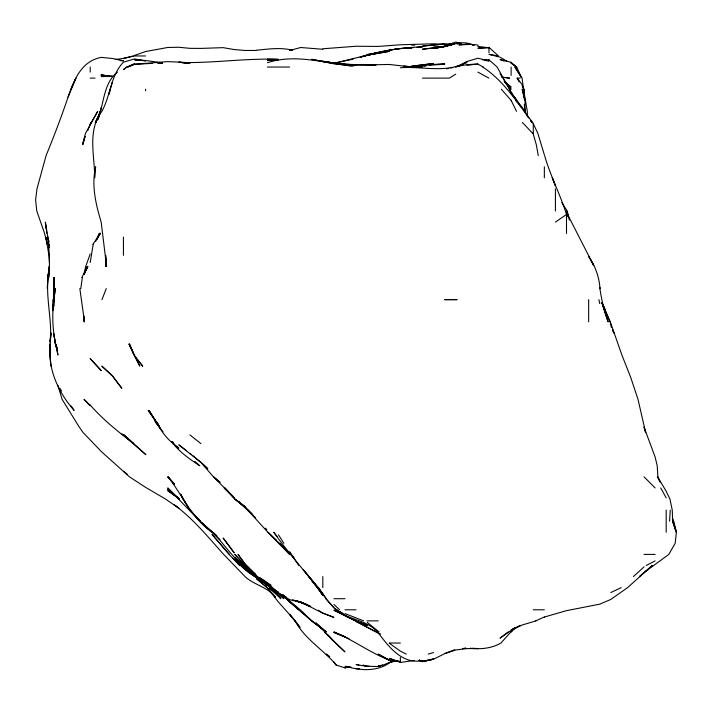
<?xml version="1.0" encoding="UTF-8"?>
<svg xmlns="http://www.w3.org/2000/svg" width="712" height="712" viewBox="0 0 712 712"><rect width="100%" height="100%" fill="white"/><g stroke="black" fill="none" stroke-linecap="round" stroke-linejoin="round"><path stroke-width="1.07" d="M53.64 306.293L54.397 277.493L54.112 297.438M51.006 366.11L50.08 355.03L50.187 343.958C47.41 368.585 58.153 392.25 74.119 410.415L71.093 405.911M444.671 46.431L444.697 44.892L451.319 44.171M524.753 111.348L525.127 100.267L522.199 89.196L524.664 100.267L523.961 89.196L522.199 85.689L523.338 88.315M669.574 521.175L670.259 510.103M84.345 319.59L84.176 321.806L83.963 316.262M54.833 294.109L55.313 288.574L53.4 299.645L52.688 310.726L53.863 299.645C51.878 316.021 52.537 333.269 56.987 349.227L55.554 343.958L57.93 355.03L56.524 345.979M106.408 260.378L105.821 266.422L106.355 258.67L105.874 266.422L105.652 255.341L106.578 266.422L101.175 222.117C95.8 204.121 91.314 185.494 95.63 166.733L94.643 177.804C94.812 155.474 87.024 130.964 101.869 111.348C110.636 95.684 110.511 75.436 123.443 62.175L134.524 58.954L145.595 60.876L134.524 59.808L145.595 60.502L162.211 62.807L157.779 63.012M544.351 617.046L566.503 610.656L599.735 604.159L610.816 599.442L627.566 587.64L652.254 565.488L639.518 576.56L644.04 572.564L668.808 554.408L675.163 543.336L676.4 532.256L672.431 519.164M90.219 262.488L93.201 244.269M80.759 288.574L82.396 277.493M48.781 272.465C44.767 295.418 52.359 318.575 50.329 341.742L50.899 332.878L49.982 343.958L50.071 355.03M49.155 270.444L49.529 268.433M48.817 272.465L47.757 277.493L48.817 272.465L47.846 277.493L47.375 288.574L47.757 277.493L49.27 266.422L48.719 277.493C50.508 258.883 48.674 240.425 45.346 222.117L46.814 233.189M83.785 274.476L85.725 266.422L90.219 253.979M110.2 89.196L108.972 94.233L112.371 82.094M101.291 107.396L98.06 119.402C103.952 103.756 103.427 82.957 117.48 72.126M85.066 136.526L82.69 144.581L85.413 133.5L97.686 111.348L90.219 124.52L91.127 122.428L87.674 130.554M85.013 136.526L82.494 144.581L84.274 139.543M49.493 263.093L48.932 255.341L45.906 237.078L47.268 244.269L44.509 233.189L36.793 211.037L35.6 199.956L36.971 188.885L46.057 155.652C53.952 136.312 61.401 116.893 68.067 97.099C73.888 80.198 81.293 60.974 101.291 57.387L112.371 58.473L123.443 60.849L120.123 60.564M68.067 97.099L75.944 78.115L71.04 89.196M84.612 273.47L87.345 266.422L84.132 274.476M101.958 299.645L106.266 288.574M100.143 111.348L95.791 122.428L98.025 117.809M86.081 270.444L87.888 266.422L81.818 277.493M96.761 239.232L99.529 233.189L95.488 241.502M99.182 115.041L95.283 122.428L98.016 117.64M96.788 239.65L100.499 233.189L92.961 244.269M90.219 124.048L91.287 122.428M513.201 629.39L500.919 643.025C491.609 648.463 480.68 649.469 470.142 648.24M513.085 629.39L511.127 631.944L514.999 627.993M390.781 661.884C381.24 669.458 367.721 671.007 356.053 668.577L359.373 668.568M514.224 628.135L511.127 631.046L514.287 628.135M633.422 576.56L644.04 566.886M126.7 67.044L123.443 69.625L126.709 67.044L134.524 63.564M508.19 631.944L500.047 638.148L508.866 631.944L520.356 625.519M555.431 222.117L566.503 214.437C560.228 194.465 550.367 175.837 544.618 155.652M455.742 74.137L449.379 78.115L422.51 78.115M457.282 66.545L466.814 61.544L477.894 58.215L488.975 60.912L488.975 59.817L482.327 59.755M646.247 565.488L655.12 560.896M520.356 625.394L511.127 629.933L522.199 624.994L536.065 620.864M610.816 592.553L621.193 587.64M457.513 66.608L465.888 62.647M390.292 662.276L393.309 660.887M367.125 666.058L362.995 665.177L367.125 666.236L378.205 666.557L382.656 665.177L378.205 666.005L382.86 665.177L393.309 660.87M535.691 620.864L544.351 617.019M400.358 67.774C422.1 66.002 445.623 73.505 465.808 62.647M444.662 653.491L454.737 649.745M134.524 55.411L145.595 51.531L167.756 47.473L178.828 47.25L189.908 48.345L200.98 48.398L223.132 47.651L234.212 49.546L245.284 50.481L256.365 50.472M461.634 43.601L455.742 42.061L447.341 44.892L444.662 46.449L433.59 48.505L451.542 44.892L433.59 48.158C446.709 47.793 460.041 38.813 472.928 44.892M455.742 67.044L460.78 65.344M389.286 50.107L400.358 48.514L411.438 47.971C394.012 48.3 376.853 52.207 360.219 57.209C380.386 50.917 401.399 47.446 422.51 46.867L416.974 47.303M455.742 66.848L461.785 64.917M444.662 46.672L454.719 44.002M428.232 654.097L433.59 652.53M360.254 57.174L364.464 55.963M289.597 50.516L300.669 47.508L322.821 49.27M389.286 662.712L396.335 660.852M472.359 648.285L477.894 648.543L466.814 648.605L455.742 649.994L444.662 653.669L433.59 659.214L422.51 661.59L419.493 660.389L422.51 661.608L432.584 659.027M367.125 55.1L378.205 52.43L363.672 55.963L378.205 52.715L368.14 55.171M364.971 55.963L367.125 55.42M115.389 59.488L123.443 58.411L133.295 55.963M336.331 665.177L333.901 662.196L336.331 665.177L344.973 667.829L349.005 666.868M353.027 59.158L333.901 63.306L367.125 55.189L389.286 51.353L367.125 55.189L373.168 54.103M344.973 667.829L349.005 666.77M123.443 58.411L134.524 55.963L145.595 55.963M267.445 62.674C295.142 53.747 323.301 62.754 351.016 65.896M414.455 660.46L400.358 662.463L389.286 658.422L394.315 659.891M369.065 666.103L367.125 666.476L356.053 664.545M446.682 68.779L448.693 68.396M450.705 68.005L452.716 67.622M455.742 66.643L466.814 64.703L477.894 64.205L483.359 67.044M409.418 48.06L413.654 47.571M414.455 66.634L433.59 64.498L444.662 64.294L429.558 65.095M424.521 65.798L426.541 65.531L423.515 65.878L426.541 65.486M415.461 66.528L422.51 65.62L411.438 66.652L403.677 66.323L419.635 67.044M443.656 46.796L422.51 49.217L444.662 46.511L433.59 47.793L438.022 47.526M344.973 667.678L351.016 666.957M376.194 53.436L367.125 54.504L376.194 53.498M256.365 50.223C268.317 49.075 280.848 47.197 292.614 50.267M451.31 44.358L444.662 44.892L444.662 45.737M433.59 64.587L444.662 63.688M322.821 48.781L356.053 46.253L378.205 46.422L400.358 44.776L433.59 43.797L444.662 44.278L441.404 44.482M466.814 65.05L477.894 64.205L466.814 64.578L471.246 64.614M507.433 61.517L500.047 57.182L488.975 54.352L498.507 55.963L488.975 47.366L477.894 48.185L488.975 47.811L477.894 46.413L477.894 45.007M439.233 44.616L422.51 46.084L444.662 43.859L451.31 43.948M441.342 47.33L443.558 47.197L433.59 47.179L443.558 46.876M112.371 75.97L101.291 76.567L112.371 76.46L101.291 75.49L101.291 74.511M267.445 59.132L278.517 59.363C245.943 58.037 213.609 63.297 181.044 62.478L189.908 62.709L178.828 62.158L189.908 63.555L178.828 62.122L167.756 61.624L134.524 64.231L127.715 67.044L134.524 64.311L152.243 63.386M422.51 660.549C402.485 664.768 388.699 646.825 378.205 632.737M359.373 668.71L356.053 668.782L344.973 666.414L347.189 666.405M409.222 66.572L422.51 67.044M159.995 63.012L162.211 62.994L156.676 62.478L162.211 62.968M267.445 67.044L289.597 67.044M504.078 61.045L500.047 59.532L511.127 62.309L511.127 63.083L516.707 67.044L521.246 77.11M90.219 78.115L94.99 78.115M519.146 81.898L517.117 78.115L520.08 78.115M511.047 100.267L501.275 89.196M659.944 481.908L657.63 476.871L666.192 491.262L669.921 499.023L672.253 510.103L672.671 521.175L676.4 532.256L673.659 521.175L672.315 518.158M644.04 554.408L655.12 554.408M333.901 598.712L344.973 598.712M344.973 609.792L356.053 609.792M533.279 609.792L544.351 609.792M367.125 620.864L378.205 620.864M389.286 643.025L400.358 643.025M403.677 66.394L411.438 66.608M375.989 65.139L367.125 64.748L372.67 65.139M411.438 45.007L414.758 45.185M348.302 64.632L356.053 65.05L333.901 62.959L311.749 59.559M352.734 65.833L344.973 65.344L389.286 64.472L411.438 66.955M477.013 44.892L466.814 44.153L459.017 44.892L468.986 44.473M353.837 65.878L333.901 63.831L311.749 59.256M373.773 65.139L344.973 64.276L323.827 61.828L326.853 62.247M484.943 60.484L488.975 60.912M333.901 63.19L338.939 63.76M340.95 63.991L344.973 64.445M399.352 661.528L389.286 660.336L378.205 654.097L389.286 660.042C369.857 652.708 353.143 639.777 333.901 631.944L349.005 638.726M101.291 75.49L109.345 76.487M458.759 43.85L455.742 43.459L457.905 43.815M418.487 660.424L422.51 660.958M328.864 62.523L332.896 63.056M357.006 664.705L358.901 665.017M110.36 76.487L101.291 74.787L110.36 76.513M472.243 44.892L474.13 45.292M295.934 600.563L310.743 606.517L300.669 602.423L289.597 599.638L278.517 592.847L267.445 583.199L256.365 575.786L245.889 565.488L238.004 554.408L245.284 564.073L255.617 574.228M396.335 660.469L399.352 661.35M292.614 599.726L300.669 602.432M363.618 620.864L344.973 613.584M419.493 660.193L422.51 661.35M344.973 636.688L333.901 632.398L344.973 637.098M306.712 604.479L300.669 602.112L309.729 606.046M295.934 600.599L300.669 602.486L297.936 601.07M419.493 660.362L422.51 661.59M309.729 606.019L300.669 601.969L322.821 613.174L333.901 617.393L322.821 613.112L318.602 610.344M380.217 634.116L356.053 621.416L380.048 633.911M406.267 654.097L400.358 651.133L389.286 643.203M477.894 72.099L488.904 78.115M338.253 610.86L334.711 608.457L338.262 610.86M259.132 578.749L255.626 576.56C238.226 564.883 226.727 547.403 212.826 532.256L216.795 536.003M260.984 579.844L262.826 580.93M267.445 584.846L270.791 587.64L256.365 576.56L245.284 566.129L256.365 575.536L244.519 565.488L234.773 554.408L256.365 577.076L267.445 585.424L278.517 592.411C264.027 583.466 249.939 573.08 238.298 560.673L245.284 567.945L242.925 565.488M271.219 585.3L260.183 577.841M250.17 572.564L256.365 577.396C247.838 572.332 239.828 566.263 234.853 557.478C242.783 571.736 258.794 577.637 270.791 587.64M270.72 587.64L289.597 600.875L300.669 610.166L311.749 620.926L326.39 631.944L315.995 623.009M258.064 577.815L260.628 579.55L258.064 577.761M511.127 63.083L516.707 67.044M179.531 499.023L167.756 490.613L178.828 498.587L167.756 489.331L178.828 498.747L167.756 487.951L200.98 522.243L212.06 531.855L200.223 521.175M482.727 67.044C504.016 80.848 517.268 102.946 532.692 122.428L537.889 133.5L544.351 154.851M284.515 596.14L286.233 597.43M377.493 631.944C366.306 619.609 348.399 619.867 335.904 609.792L344.973 615.097L335.779 609.792L325.927 598.712L333.901 607.781M189.908 453.348L191.101 454.265M186.5 450.723L178.828 444.813L200.98 462.497L213.458 476.871L234.212 497.724M256.32 576.56L245.284 565.907L255.884 576.56L245.284 567.758M123.443 471.282L127.439 474.388M192.543 455.386L205.074 465.799M189.908 434.881L200.917 443.647M284.515 595.997L286.233 597.359M504.31 81.649L511.127 87.131L504.31 81.586M367.125 622.315L379.078 631.944M277.707 592.936L267.445 584.757L283.91 598.712L280.056 595.054M249.36 571.896L255.065 576.56M121.93 433.822L145.924 454.719L123.443 434.453L133.714 443.647C118.299 431.899 103.009 419.662 90.219 405.039M176.273 506.107L178.828 508.208L165.46 499.023L145.595 487.346L129.486 476.871L101.291 451.515L83.135 432.567L79.139 426.906L62.095 399.334L57.859 385.21M219.955 482.202L213.582 476.871L219.955 482.273M238.929 501.738L245.284 507.167L252.173 514.562M282.486 594.636L285.654 597.359M261.936 580.6L267.445 585.308L264.998 583.119M207.299 468.523L204.121 465.799L207.299 468.754M282.486 594.573L284.07 595.953M194.857 461.465L199.805 465.799C189.517 459.08 179.335 451.844 171.743 442.018L178.828 448.204L176.629 446.246M216.697 535.789L212.665 532.256L216.697 536.003M488.975 59.817L497.154 67.044L511.127 92.355M174.084 504.683C192.952 518.541 207.664 536.51 223.132 553.838L245.284 576.818C254.433 585.193 267.739 586.919 275.313 597.208M278.517 595.944L269.216 587.64L280.866 598.712L279.104 596.629M511.127 62.309L516.36 67.044M238.929 501.916L245.284 507.701M219.972 539.625L200.98 522.421L212.06 532.256C191.991 518.389 182.566 495.516 168.112 476.871L174.262 483.991M282.246 594.573L289.597 601.471L284.515 596.549M333.901 604.452L339.651 609.792M238.137 501.257L252.057 514.562M282.468 595.018L298.675 609.792L282.406 595.018M252.52 514.456L247.91 510.103L255.599 518.042M276.247 540.194L267.445 531.793L245.284 507.416M293.753 557.345L267.935 532.256L289.597 554.408L279.736 543.336M233.438 496.923L224.173 487.951L234.212 497.893L224.93 487.951L234.648 499.023L245.284 506.899L234.853 499.023L245.284 507.469L255.608 518.042M315.995 623.08L322.821 629.711M293.931 557.345L285.735 549.388M90.219 405.413L84.016 399.334L90.219 405.813M279.567 543.336L282.655 546.362M509.65 87.718L511.127 89.196L504.692 81.524M644.04 476.871L655.12 487.951M319.163 626.053L333.901 641.494L344.973 651.907L324.387 631.944L333.901 641.494L328.259 635.131M172.215 442.108L173.701 443.647M336.42 665.177C323.382 649.638 304.843 639.278 295.071 620.864L300.046 627.45L289.597 614.242L295.133 620.864L278.517 602.147L267.445 587.934L256.365 578.553L267.24 587.64L275.437 597.039M522.35 122.428L532.843 133.5M205.768 466.538L207.868 468.754M174.387 483.991L167.756 476.871L174.129 483.991M265.247 528.304L266.706 529.888M304.024 570.517L318.389 587.64L326.265 598.712C309.311 576.115 290.104 555.342 273.737 532.256L277.155 536.412M308.67 576.56L311.749 580.031M171.815 442.108L173.167 443.647C162.274 434.89 156.444 421.913 149.048 410.415L155.83 421.486L148.167 410.415L155.75 420.641M232.868 558.217L239.757 565.488L229.033 554.408L212.06 534.481L229.513 554.408M265.38 528.304L266.751 529.888M235.601 558.199L241.831 565.488L236.286 558.938M171.743 442.01L173.078 443.647M517.624 102.724L515.666 100.267L522.199 107.343L527.601 115.967M518.932 104.353L520.89 106.809M517.117 78.115L522.199 84.675L523.418 88.288M504.47 81.524L510.415 89.196L503.856 79.824M162.95 431.748L155.029 421.486L160.44 428.419M530.663 120.72L531.944 122.428L530.76 120.72M303.25 569.653L322.821 594.306L311.749 580.529L322.821 594.698L317.614 587.64L322.821 595.579L317.614 587.64M509.151 89.196L516.583 100.267L511.127 93.219L516.983 100.267L521.62 107.53M318.389 587.64L322.821 593.692M156.676 421.913L158.571 424.583M524.219 111.348L525.999 113.902M527.192 115.611L528.971 118.165M291.119 554.408L289.597 551.809L298.809 565.488M561.857 202.6L567.215 211.037L569.395 220.097M278.517 534.863L283.848 543.336M59.835 388.262L61.552 391.03M521.131 77.199L514.892 67.044L522.11 78.115L523.356 88.146M500.047 73.452L502.663 78.115M660.727 487.951L666.192 497.848M593.657 265.505L588.655 256.356C595.17 265.914 599.273 276.995 599.976 288.574L599.735 287.479C601.462 299.147 603.927 310.743 608.164 321.806L602.717 305.688M593.657 265.469L566.503 212.363M511.127 100.41L516.52 111.348M602.494 304.264L610.816 323.39L621.888 355.03L630.636 377.182L638.005 399.334L645.615 432.567L644.04 427.147L655.12 457.042L657.221 465.799L657.897 476.871L660.086 481.908M607.434 316.769L601.818 302.671L610.175 321.806L611.421 327.591M601.943 302.671L605.52 310.726L602.041 302.671M602.53 304.683L605.209 310.726L601.836 302.671M552.245 177.804L555.431 185.814L552.307 177.804M672.439 521.175L676.4 532.256M533.279 134.212L536.287 144.581L538.29 155.652M672.973 521.175L675.875 531.25M45.906 226.256L46.538 229.228M598.917 299.645L599.735 303.597M48.398 239.232L48.763 241.243M523.658 90.201L527.307 111.348L527.441 116.884M47.784 236.215L48.781 242.249M49.475 247.589L49.226 244.269L49.546 246.281M48.318 239.232L48.799 242.249M79.851 288.574L84.47 321.806L84.105 316.262M49.315 244.269L49.457 246.486M53.498 306.293L53.195 299.645L53.72 306.293L54.343 288.574L53.952 277.493L54.121 297.438M666.192 510.103L666.192 532.256M588.655 299.645L588.655 321.806M566.503 214.437L566.503 233.518M555.431 188.885L555.431 211.037M544.351 166.733L544.351 177.804M533.279 123.514L533.279 133.5M511.127 67.044L511.127 75.445M488.975 47.366L488.975 52.733M477.894 64.133L477.894 64.676M466.814 61.721L466.814 63.03M400.358 657.47L400.358 661.048M400.358 661.644L400.358 662.463M322.821 576.56L322.821 587.64M145.595 89.196L145.595 90.789M123.443 237.123L123.443 255.341M90.219 67.044L90.219 72.072M50.57 332.878L50.321 341.742L50.623 332.878M433.59 659.134L422.51 661.475L419.493 660.291L422.51 661.475L433.59 659.214M433.59 63.466L411.438 66.252L433.59 63.466M444.662 46.449L433.59 48.069L444.662 46.449M465.808 648.223L462.791 648.57L465.808 648.223M278.517 59.612L267.445 60.476L278.517 59.657M455.742 299.61L444.662 299.645L457.14 299.645L455.742 299.61M162.211 62.879L156.676 62.496L162.211 62.905M411.438 67.026L408.11 66.75L411.438 67.026M509.507 78.115L502.147 77.181L509.507 78.115M333.901 63.065L322.821 61.303L333.901 63.065M367.125 625.341L356.053 621.184L333.901 610.175L356.053 621.113L367.125 625.341M342.098 613.005L340.176 611.937L342.098 613.005M322.821 629.257L311.749 620.926L289.597 601.747L311.749 620.864L322.821 629.257M329.656 656.784L326.265 654.097L329.683 656.784M240.638 503.224L239.081 501.827L240.638 503.224M112.371 375.714L101.852 366.11L112.371 375.989L121.823 388.262L112.371 375.714M101.291 370.632L90.219 358.679L101.291 370.632M173.559 442.926L172.108 441.485L173.559 442.909M200.464 521.175L189.704 510.103L180.643 494.066L182.94 499.023L189.908 510.103L200.464 521.175M142.667 366.11L134.524 356.098L129.477 343.958L134.105 355.03L128.925 343.958L139.783 366.11L134.524 355.733L142.667 366.11M227.181 543.336L223.132 538.014L234.212 552.841L227.181 543.336M315.665 584.979L314.357 583.199L315.656 584.979M159.088 425.892L156.676 422.554L159.088 425.892M56.987 347.972L55.305 343.958L53.881 333.883L55.411 343.958L56.987 347.972M613.788 332.878L612.667 330.048L613.788 332.878M568.363 217.08L566.503 211.037L568.345 217.08M524.878 111.348L524.379 104.7L524.878 111.348M523.952 96.948L523.721 89.196L523.952 96.948"/></g></svg>
